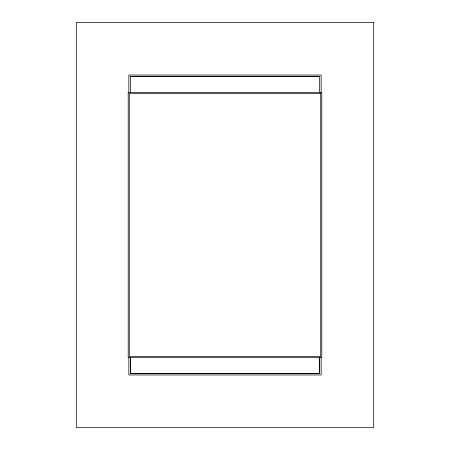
<?xml version="1.0" encoding="UTF-8"?>
<svg xmlns="http://www.w3.org/2000/svg" width="450" height="450" viewBox="0 0 450 450"><rect width="100%" height="100%" fill="white"/><g stroke="black" fill="none" stroke-linecap="round" stroke-linejoin="round"><path stroke-width="0.67" d="M130.477 76.534L319.522 76.534M130.477 373.466L319.522 373.466M321.148 92.604L321.148 75.043L128.852 75.043L128.852 92.604M321.148 357.396L321.148 374.957L128.852 374.957L128.852 357.396M319.657 357.193L319.657 373.331M319.522 92.138L319.522 76.669L130.477 76.669L130.477 92.138M319.522 357.863L319.522 373.331L130.477 373.331L130.477 357.863M130.343 357.176L130.343 373.331M373.691 22.5L76.309 22.5L76.309 427.5L373.691 427.5L373.691 22.5M321.801 92.447L128.199 92.447L128.199 357.553L321.801 357.553L321.801 92.447M320.715 93.532L129.285 93.532L129.285 356.468L320.715 356.468L320.715 93.532"/></g></svg>
